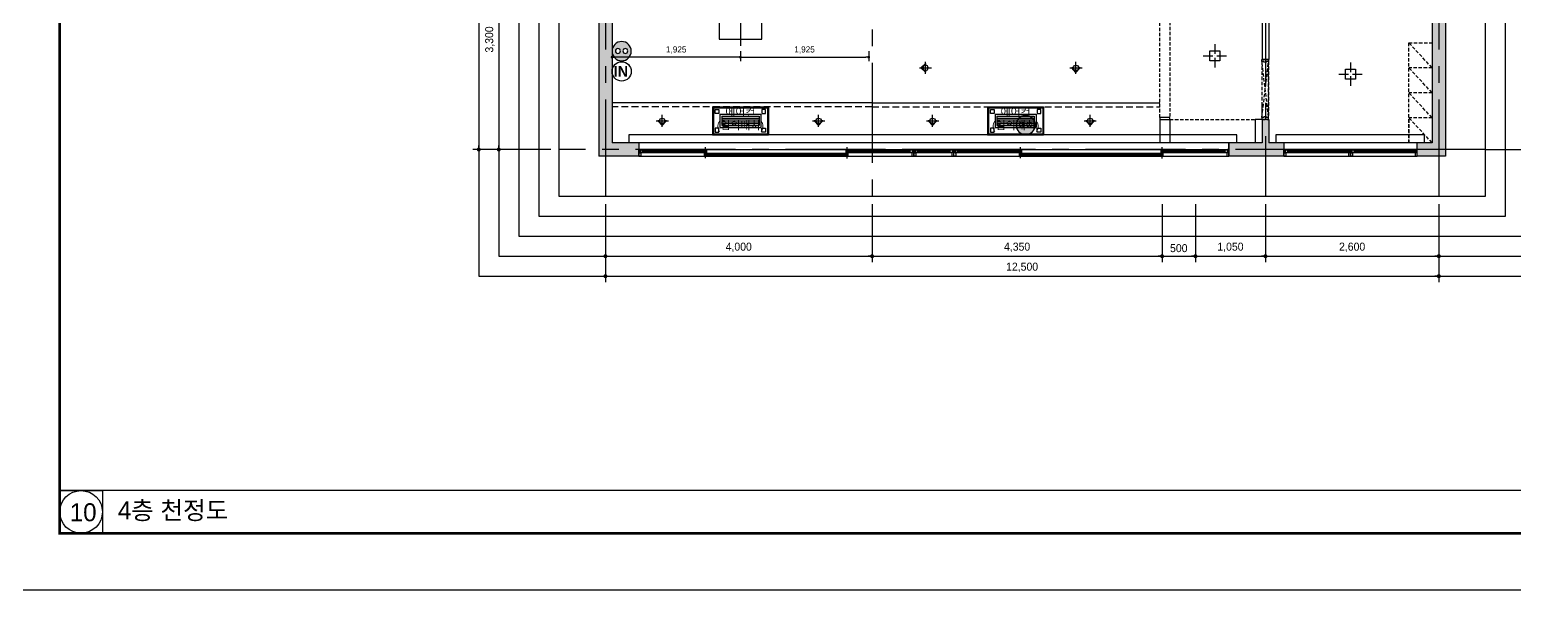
# Model space of a CAD drawing. Header units: millimetres. Extents: x -224448 to 1592092, y -164641 to 319001.
# Drawn here: x 215490 to 237757, y 146190 to 154597 of the extents above; entities that cross this region are included whole.
import ezdxf

# ---------------------------------------------------------------- set-up
doc = ezdxf.new("R2010")
doc.units = ezdxf.units.MM
for name, pattern in [('CENTER2', [1.125, 0.75, -0.125, 0.125, -0.125]), ('HIDDEN', [9.525, 6.35, -3.175]), ('HIDDENX2', [19.05, 12.7, -6.35])]:
    doc.linetypes.add(name, pattern=pattern)
doc.layers.get('Defpoints').update_dxf_attribs({"color": 35})
for name, color, linetype in [('9', 9, 'Continuous'), ('ARREA', 1, 'Continuous'), ('DIM', 3, 'Continuous'), ('I-LIGHT', 1, 'Continuous'), ('I_CON', 2, 'Continuous'), ('I_DOOR', 4, 'Continuous'), ('I_FORMAT', 7, 'Continuous'), ('I_FUR', 6, 'Continuous'), ('I_HAT', 8, 'Continuous'), ('I_TXT', 7, 'Continuous'), ('I_WALL', 3, 'Continuous'), ('I_WIN', 5, 'Continuous')]:
    doc.layers.add(name, color=color, linetype=linetype)
doc.layers.add('I_DIM', color=1, linetype='Continuous', lineweight=13)
doc.styles.add('GHS', font='Dotum.ttf')
doc.styles.add('HY울릉도', font='')
doc.styles.add('IABU-글꼴스타일', font='')
doc.styles.add('sim', font='')
doc.styles.get("Standard").update_dxf_attribs({"font": 'arial.ttf'})
doc.styles.add('맑은고딕', font='malgun.ttf')
doc.styles.get('HY울릉도').set_extended_font_data('HY울릉도L')
doc.styles.get('IABU-글꼴스타일').set_extended_font_data('HY울릉도L')
doc.styles.get('sim').set_extended_font_data('Pretendard Variable Light')
doc.dimstyles.new('HOON DIM', dxfattribs={"dimscale": 52, "dimtxt": 1.8, "dimasz": 0.8, "dimexe": 1.2, "dimexo": 1.5, "dimgap": 1, "dimtad": 1, "dimdec": 0, "dimzin": 0, "dimdsep": 46, "dimlunit": 6, "dimtxsty": 'GHS', "dimblk": 'DOT', "dimcen": 3, "dimclrd": 6, "dimclre": 6, "dimclrt": 3, "dimadec": 0, "dimazin": 0, "dimtm": 1e-09, "dimtfac": 1, "dimtdec": 0, "dimtix": 1, "dimtmove": 2, "dimatfit": 3, "dimldrblk": 'DOT', "dimfxl": 1, "dimtolj": 1, "dimtzin": 0, "dimarcsym": 0})
doc.dimstyles.new('IABC-100 (SUB)', dxfattribs={"dimscale": 60, "dimtxt": 2, "dimasz": 1, "dimexe": 1.5, "dimexo": 2, "dimgap": 1, "dimtad": 1, "dimdec": 0, "dimdsep": 46, "dimlunit": 6, "dimtxsty": 'IABU-글꼴스타일', "dimblk": '1234_Dot', "dimcen": 1, "dimclrd": 4, "dimclre": 4, "dimclrt": 7, "dimadec": 0, "dimazin": 0, "dimtfac": 1, "dimtdec": 0, "dimtix": 1, "dimtmove": 2, "dimatfit": 3, "dimldrblk": '1234_Dot', "dimfxl": 2, "dimtolj": 1, "dimtzin": 0, "dimarcsym": 0})
doc.dimstyles.new('ISO-25', dxfattribs={"dimtxt": 2.5, "dimasz": 2.5, "dimexe": 1.25, "dimexo": 0.625, "dimtad": 1, "dimtxsty": 'Standard', "dimcen": 2.5, "dimadec": 0, "dimazin": 0, "dimtfac": 1, "dimtmove": 0, "dimatfit": 3, "dimfxl": 1, "dimarcsym": 0})

# ---------------------------------------------------------------- blocks, each defined once
blk = doc.blocks.new('win11')
at = {"layer": 'I_WIN', "linetype": 'Continuous'}
for p, q in [((-132830, -160207), (-132860, -160207)), ((-132860, -160207), (-132860, -160298)), ((-132860, -160298), (-132860, -160307)), ((-132860, -160307), (-128735, -160306)), ((-132860, -160307), (-132843, -160307)), ((-132843, -160307), (-132843, -160258)), ((-132843, -160258), (-132830, -160258)), ((-132840, -160262), (-131860, -160262)), ((-132840, -160302), (-132840, -160262)), ((-132840, -160262), (-132802, -160262)), ((-132840, -160302), (-131860, -160302)), ((-132802, -160302), (-132840, -160302)), ((-132830, -160207), (-128765, -160207)), ((-132830, -160255), (-132830, -160207)), ((-132830, -160258), (-132830, -160255)), ((-132802, -160276), (-132807, -160278)), ((-132807, -160278), (-132807, -160285)), ((-132807, -160285), (-132802, -160286)), ((-132805, -160279), (-132805, -160283)), ((-132802, -160262), (-132802, -160276)), ((-132802, -160276), (-132799, -160277)), ((-132802, -160279), (-131860, -160279)), ((-131860, -160283), (-132802, -160283)), ((-132802, -160287), (-132799, -160286)), ((-132802, -160286), (-132802, -160302)), ((-132799, -160277), (-132798, -160278)), ((-132799, -160286), (-132798, -160285)), ((-132798, -160278), (-132798, -160279)), ((-132798, -160285), (-132798, -160283)), ((-131881, -160278), (-131882, -160279)), ((-131881, -160285), (-131882, -160283)), ((-131878, -160276), (-131881, -160277)), ((-131881, -160277), (-131881, -160278)), ((-131881, -160286), (-131881, -160285)), ((-131878, -160287), (-131881, -160286)), ((-131878, -160211), (-129735, -160211)), ((-131878, -160251), (-131878, -160211)), ((-131878, -160211), (-131843, -160211)), ((-131878, -160229), (-129735, -160229)), ((-129735, -160233), (-131878, -160233)), ((-131878, -160251), (-129735, -160251)), ((-131843, -160251), (-131878, -160251)), ((-131843, -160262), (-131878, -160262)), ((-131878, -160262), (-131878, -160276)), ((-131878, -160276), (-131872, -160278)), ((-131872, -160285), (-131878, -160286)), ((-131878, -160286), (-131878, -160302)), ((-131878, -160302), (-131843, -160302)), ((-131872, -160278), (-131872, -160285)), ((-131872, -160279), (-131872, -160283)), ((-131860, -160176), (-131860, -160341)), ((-131843, -160226), (-131848, -160228)), ((-131848, -160228), (-131848, -160234)), ((-131848, -160233), (-131848, -160229)), ((-131848, -160234), (-131843, -160236)), ((-131843, -160211), (-131843, -160226)), ((-131843, -160225), (-131840, -160227)), ((-131843, -160237), (-131840, -160235)), ((-131843, -160236), (-131843, -160251)), ((-131843, -160302), (-131843, -160262)), ((-131840, -160227), (-131840, -160228)), ((-131840, -160228), (-131839, -160229)), ((-131840, -160234), (-131839, -160233)), ((-131840, -160235), (-131840, -160234)), ((-129756, -160228), (-129757, -160229)), ((-129756, -160235), (-129757, -160233)), ((-129753, -160225), (-129756, -160227)), ((-129756, -160227), (-129756, -160228)), ((-129756, -160236), (-129756, -160235)), ((-129753, -160237), (-129756, -160236)), ((-129753, -160226), (-129753, -160211)), ((-129753, -160211), (-129718, -160211)), ((-129747, -160228), (-129753, -160226)), ((-129753, -160236), (-129747, -160234)), ((-129753, -160251), (-129753, -160236)), ((-129718, -160251), (-129753, -160251)), ((-129753, -160302), (-129753, -160262)), ((-129753, -160262), (-129718, -160262)), ((-129718, -160302), (-129753, -160302)), ((-129753, -160302), (-128735, -160302)), ((-129747, -160234), (-129747, -160228)), ((-129747, -160229), (-129747, -160233)), ((-129735, -160173), (-129735, -160341)), ((-129735, -160262), (-128735, -160262)), ((-129718, -160276), (-129723, -160278)), ((-129723, -160278), (-129723, -160285)), ((-129723, -160279), (-128788, -160279)), ((-128788, -160283), (-129723, -160283)), ((-129723, -160285), (-129718, -160286)), ((-129718, -160211), (-129718, -160251)), ((-129718, -160262), (-129718, -160276)), ((-129718, -160276), (-129715, -160277)), ((-129718, -160287), (-129715, -160286)), ((-129718, -160286), (-129718, -160302)), ((-129715, -160277), (-129715, -160278)), ((-129715, -160278), (-129714, -160279)), ((-129715, -160285), (-129714, -160283)), ((-129715, -160286), (-129715, -160285)), ((-128797, -160278), (-128798, -160279)), ((-128797, -160285), (-128798, -160283)), ((-128794, -160276), (-128797, -160277)), ((-128797, -160277), (-128797, -160278)), ((-128797, -160286), (-128797, -160285)), ((-128794, -160287), (-128797, -160286)), ((-128756, -160262), (-128794, -160262)), ((-128794, -160262), (-128794, -160276)), ((-128794, -160276), (-128788, -160278)), ((-128788, -160285), (-128794, -160286)), ((-128794, -160286), (-128794, -160302)), ((-128794, -160302), (-128756, -160302)), ((-128788, -160278), (-128788, -160285)), ((-128765, -160257), (-128765, -160207)), ((-128765, -160207), (-128735, -160207)), ((-128753, -160257), (-128765, -160257)), ((-128756, -160302), (-128756, -160262)), ((-128753, -160306), (-128753, -160257)), ((-128735, -160306), (-128753, -160306))]:
    blk.add_line(p, q, dxfattribs=at)
blk = doc.blocks.new('win101')
at = {"layer": 'I_WIN', "linetype": 'Continuous'}
for p, q in [((-123185, -156809), (-123185, -156800)), ((-123185, -156800), (-123168, -156800)), ((-123185, -156810), (-123185, -156801)), ((-123185, -156900), (-123185, -156809)), ((-123185, -156900), (-123185, -156810)), ((-123155, -156900), (-123185, -156900)), ((-123168, -156800), (-123168, -156849)), ((-123168, -156849), (-123155, -156849)), ((-123127, -156805), (-123165, -156805)), ((-123165, -156805), (-123165, -156845)), ((-123165, -156805), (-122185, -156805)), ((-123127, -156805), (-123165, -156805)), ((-123165, -156805), (-123165, -156845)), ((-123165, -156845), (-123127, -156845)), ((-123165, -156845), (-122185, -156845)), ((-123165, -156845), (-123127, -156845)), ((-123155, -156849), (-123155, -156852)), ((-123155, -156852), (-123155, -156900)), ((-123132, -156822), (-123127, -156821)), ((-123132, -156822), (-123127, -156821)), ((-123132, -156829), (-123132, -156822)), ((-123132, -156829), (-123132, -156822)), ((-123127, -156831), (-123132, -156829)), ((-123127, -156831), (-123132, -156829)), ((-123130, -156828), (-123130, -156824)), ((-123130, -156828), (-123130, -156824)), ((-123127, -156821), (-123127, -156805)), ((-123127, -156821), (-123127, -156805)), ((-123127, -156820), (-123124, -156821)), ((-123127, -156820), (-123124, -156821)), ((-122185, -156824), (-123127, -156824)), ((-123127, -156828), (-122185, -156828)), ((-123127, -156831), (-123124, -156830)), ((-123127, -156831), (-123124, -156830)), ((-123127, -156845), (-123127, -156831)), ((-123127, -156845), (-123127, -156831)), ((-123124, -156821), (-123123, -156822)), ((-123124, -156821), (-123123, -156822)), ((-123124, -156830), (-123123, -156829)), ((-123124, -156830), (-123123, -156829)), ((-123123, -156822), (-123123, -156824)), ((-123123, -156822), (-123123, -156824)), ((-123123, -156829), (-123123, -156828)), ((-123123, -156829), (-123123, -156828)), ((-122247, -156822), (-122248, -156824)), ((-122247, -156829), (-122248, -156828)), ((-122244, -156820), (-122247, -156821)), ((-122247, -156821), (-122247, -156822)), ((-122247, -156830), (-122247, -156829)), ((-122244, -156831), (-122247, -156830)), ((-122244, -156821), (-122244, -156805)), ((-122244, -156805), (-122206, -156805)), ((-122238, -156822), (-122244, -156821)), ((-122244, -156831), (-122238, -156829)), ((-122244, -156845), (-122244, -156831)), ((-122206, -156845), (-122244, -156845)), ((-122238, -156829), (-122238, -156822)), ((-122203, -156850), (-122215, -156850)), ((-122215, -156850), (-122215, -156900)), ((-122215, -156900), (-122185, -156900)), ((-122206, -156805), (-122206, -156845)), ((-122185, -156801), (-122203, -156801)), ((-122203, -156801), (-122203, -156850)), ((-122185, -156810), (-122185, -156801)), ((-122185, -156900), (-122185, -156810))]:
    blk.add_line(p, q, dxfattribs=at)
blk.add_lwpolyline([(-123185, -156900), (-122185, -156900), (-122185, -156801), (-123185, -156801)], close=True, dxfattribs=at)
blk = doc.blocks.new('win10')
at = {"layer": 'I_WIN', "linetype": 'Continuous'}
for p, q in [((-128735, -160207), (-128735, -160297)), ((-128705, -160207), (-128735, -160207)), ((-128735, -160207), (-128735, -160298)), ((-128735, -160297), (-128735, -160306)), ((-128735, -160298), (-128735, -160307)), ((-128735, -160307), (-128718, -160307)), ((-128718, -160307), (-128718, -160258)), ((-128718, -160258), (-128705, -160258)), ((-128715, -160302), (-128715, -160262)), ((-128715, -160262), (-128677, -160262)), ((-128715, -160262), (-128156, -160262)), ((-128715, -160302), (-128715, -160262)), ((-128715, -160262), (-128677, -160262)), ((-128677, -160302), (-128715, -160302)), ((-128715, -160302), (-128156, -160302)), ((-128677, -160302), (-128715, -160302)), ((-128705, -160255), (-128705, -160207)), ((-128705, -160258), (-128705, -160255)), ((-128677, -160276), (-128682, -160278)), ((-128677, -160276), (-128682, -160278)), ((-128682, -160278), (-128682, -160285)), ((-128682, -160278), (-128682, -160285)), ((-128682, -160285), (-128677, -160286)), ((-128682, -160285), (-128677, -160286)), ((-128680, -160279), (-128680, -160283)), ((-128680, -160279), (-128680, -160283)), ((-128677, -160262), (-128677, -160276)), ((-128677, -160262), (-128677, -160276)), ((-128677, -160276), (-128674, -160277)), ((-128677, -160276), (-128674, -160277)), ((-128677, -160279), (-128188, -160279)), ((-128188, -160283), (-128677, -160283)), ((-128677, -160287), (-128674, -160286)), ((-128677, -160286), (-128677, -160302)), ((-128677, -160287), (-128674, -160286)), ((-128677, -160286), (-128677, -160302)), ((-128674, -160277), (-128673, -160278)), ((-128674, -160277), (-128673, -160278)), ((-128674, -160286), (-128673, -160285)), ((-128674, -160286), (-128673, -160285)), ((-128673, -160278), (-128673, -160279)), ((-128673, -160278), (-128673, -160279)), ((-128673, -160285), (-128673, -160283)), ((-128673, -160285), (-128673, -160283)), ((-128197, -160278), (-128198, -160279)), ((-128197, -160285), (-128198, -160283)), ((-128194, -160276), (-128197, -160277)), ((-128197, -160277), (-128197, -160278)), ((-128197, -160286), (-128197, -160285)), ((-128194, -160287), (-128197, -160286)), ((-128156, -160262), (-128194, -160262)), ((-128194, -160262), (-128194, -160276)), ((-128194, -160276), (-128188, -160278)), ((-128188, -160285), (-128194, -160286)), ((-128194, -160286), (-128194, -160302)), ((-128194, -160302), (-128156, -160302)), ((-128188, -160278), (-128188, -160285)), ((-128165, -160257), (-128165, -160207)), ((-128165, -160207), (-128135, -160207)), ((-128153, -160257), (-128165, -160257)), ((-128156, -160302), (-128156, -160262)), ((-128153, -160306), (-128153, -160257)), ((-128135, -160306), (-128153, -160306)), ((-128135, -160207), (-128135, -160297)), ((-128135, -160297), (-128135, -160306))]:
    blk.add_line(p, q, dxfattribs=at)
blk.add_lwpolyline([(-128735, -160207), (-128135, -160207), (-128135, -160306), (-128735, -160306)], close=True, dxfattribs=at)
blk = doc.blocks.new('1234_Dot')
at = {"color": 0, "linetype": 'ByBlock', "lineweight": -2}
blk.add_line((-0.5, 0), (-1, 0), dxfattribs=at)
at = {"color": 0, "linetype": 'ByBlock', "const_width": 0.5}
blk.add_lwpolyline([(-0.25, 0, 1), (0.25, 0, 1)], format="xyb", close=True, dxfattribs=at)
blk = doc.blocks.new('*D453')
at = {"layer": 'Defpoints', "color": 0, "ltscale": 50, "transparency": 16777216}
for p in [(223425, 156100), (222525, 152800), (223425, 152800)]:
    blk.add_point(p, dxfattribs=at)
at = {"layer": 'DIM', "color": 4, "lineweight": -2, "ltscale": 50, "transparency": 16777216}
for p, q in [((223305, 156100), (222435, 156100)), ((222525, 156040), (222525, 152860)), ((223305, 152800), (222435, 152800))]:
    blk.add_line(p, q, dxfattribs=at)
at = {"layer": 'DIM', "color": 4, "lineweight": -2, "ltscale": 50, "transparency": 16777216, "xscale": 60, "yscale": 60, "zscale": 60}
for p, rotation in [((222525, 156100), 90), ((222525, 152800), 270)]:
    blk.add_blockref('1234_Dot', p, dxfattribs=dict(at, rotation=rotation))
at = {"layer": 'DIM', "color": 7, "ltscale": 50, "transparency": 16777216, "insert": (222393, 154450), "char_height": 120, "attachment_point": 5, "rotation": 90, "style": 'IABU-글꼴스타일'}
blk.add_mtext('\\A1;3,300', dxfattribs=at)
blk = doc.blocks.new('*D443')
at = {"layer": 'Defpoints', "color": 0, "ltscale": 50, "transparency": 16777216}
for p in [(223425, 163300), (222225, 152800), (223425, 152800)]:
    blk.add_point(p, dxfattribs=at)
at = {"layer": 'DIM', "color": 4, "lineweight": -2, "ltscale": 50, "transparency": 16777216}
for p, q in [((223305, 163300), (222135, 163300)), ((222225, 163240), (222225, 152860)), ((223305, 152800), (222135, 152800))]:
    blk.add_line(p, q, dxfattribs=at)
at = {"layer": 'DIM', "color": 4, "lineweight": -2, "ltscale": 50, "transparency": 16777216, "xscale": 60, "yscale": 60, "zscale": 60}
for p, rotation in [((222225, 163300), 90), ((222225, 152800), 270)]:
    blk.add_blockref('1234_Dot', p, dxfattribs=dict(at, rotation=rotation))
at = {"layer": 'DIM', "color": 7, "ltscale": 50, "transparency": 16777216, "insert": (222093, 158050), "char_height": 120, "attachment_point": 5, "rotation": 90, "style": 'IABU-글꼴스타일'}
blk.add_mtext('\\A1;10,500', dxfattribs=at)
blk = doc.blocks.new('*D458')
at = {"layer": 'Defpoints', "color": 0, "lineweight": -2, "transparency": 16777216}
for p, q in [((237326, 159500), (238226, 159500)), ((238225, 152803), (238225, 159498)), ((237326, 152800), (238226, 152800))]:
    blk.add_line(p, q, dxfattribs=at)
at = {"layer": 'Defpoints', "color": 0, "transparency": 16777216}
for p in [(237325, 159500), (238225, 159500), (237325, 152800)]:
    blk.add_point(p, dxfattribs=at)
for points in [[(238224, 159498), (238225, 159498), (238225, 159500)], [(238224, 152803), (238225, 152803), (238225, 152800)]]:
    blk.add_solid(points, dxfattribs=at)
at = {"layer": 'Defpoints', "color": 0, "transparency": 16777216, "insert": (238223, 156150), "char_height": 2.5, "attachment_point": 5, "rotation": 90}
blk.add_mtext('6700', dxfattribs=at)
blk = doc.blocks.new('*D445')
at = {"layer": 'Defpoints', "color": 0, "ltscale": 50, "transparency": 16777216}
for p in [(237325, 162300), (237325, 152800), (238525, 152800)]:
    blk.add_point(p, dxfattribs=at)
at = {"layer": 'DIM', "color": 4, "lineweight": -2, "ltscale": 50, "transparency": 16777216}
for p, q in [((237445, 162300), (238615, 162300)), ((238525, 162240), (238525, 152860)), ((237445, 152800), (238615, 152800))]:
    blk.add_line(p, q, dxfattribs=at)
at = {"layer": 'DIM', "color": 4, "lineweight": -2, "ltscale": 50, "transparency": 16777216, "xscale": 60, "yscale": 60, "zscale": 60}
for p, rotation in [((238525, 162300), 90), ((238525, 152800), 270)]:
    blk.add_blockref('1234_Dot', p, dxfattribs=dict(at, rotation=rotation))
at = {"layer": 'DIM', "color": 7, "ltscale": 50, "transparency": 16777216, "insert": (238393, 157550), "char_height": 120, "attachment_point": 5, "rotation": 90, "style": 'IABU-글꼴스타일'}
blk.add_mtext('\\A1;9,500', dxfattribs=at)
blk = doc.blocks.new('*D446')
at = {"layer": 'Defpoints', "color": 0, "ltscale": 50, "transparency": 16777216}
for p in [(237325, 159500), (237325, 152800), (238225, 152800)]:
    blk.add_point(p, dxfattribs=at)
at = {"layer": 'DIM', "color": 4, "lineweight": -2, "ltscale": 50, "transparency": 16777216}
for p, q in [((237445, 159500), (238315, 159500)), ((238225, 159440), (238225, 152860)), ((237445, 152800), (238315, 152800))]:
    blk.add_line(p, q, dxfattribs=at)
at = {"layer": 'DIM', "color": 4, "lineweight": -2, "ltscale": 50, "transparency": 16777216, "xscale": 60, "yscale": 60, "zscale": 60}
for p, rotation in [((238225, 159500), 90), ((238225, 152800), 270)]:
    blk.add_blockref('1234_Dot', p, dxfattribs=dict(at, rotation=rotation))
at = {"layer": 'DIM', "color": 7, "ltscale": 50, "transparency": 16777216, "insert": (238093, 156150), "char_height": 120, "attachment_point": 5, "rotation": 90, "style": 'IABU-글꼴스타일'}
blk.add_mtext('\\A1;6,700', dxfattribs=at)
blk = doc.blocks.new('*D461')
at = {"layer": 'Defpoints', "color": 0, "ltscale": 50, "transparency": 16777216}
for p in [(224125, 152100), (228125, 152100), (228125, 151200)]:
    blk.add_point(p, dxfattribs=at)
at = {"layer": 'DIM', "color": 4, "lineweight": -2, "ltscale": 50, "transparency": 16777216}
for p, q in [((224125, 151980), (224125, 151110)), ((228125, 151980), (228125, 151110)), ((224185, 151200), (228065, 151200))]:
    blk.add_line(p, q, dxfattribs=at)
at = {"layer": 'DIM', "color": 4, "lineweight": -2, "ltscale": 50, "transparency": 16777216, "xscale": 60, "yscale": 60, "zscale": 60, "rotation": 180}
blk.add_blockref('1234_Dot', (224125, 151200), dxfattribs=at)
at = {"layer": 'DIM', "color": 4, "lineweight": -2, "ltscale": 50, "transparency": 16777216, "xscale": 60, "yscale": 60, "zscale": 60}
blk.add_blockref('1234_Dot', (228125, 151200), dxfattribs=at)
at = {"layer": 'DIM', "color": 7, "ltscale": 50, "transparency": 16777216, "insert": (226125, 151332), "char_height": 120, "attachment_point": 5, "style": 'IABU-글꼴스타일'}
blk.add_mtext('\\A1;4,000', dxfattribs=at)
blk = doc.blocks.new('*D447')
at = {"layer": 'Defpoints', "color": 0, "ltscale": 50, "transparency": 16777216}
for p in [(228125, 152100), (232475, 152100), (232475, 151200)]:
    blk.add_point(p, dxfattribs=at)
at = {"layer": 'DIM', "color": 4, "lineweight": -2, "ltscale": 50, "transparency": 16777216}
for p, q in [((228125, 151980), (228125, 151110)), ((232475, 151980), (232475, 151110)), ((228185, 151200), (232415, 151200))]:
    blk.add_line(p, q, dxfattribs=at)
at = {"layer": 'DIM', "color": 4, "lineweight": -2, "ltscale": 50, "transparency": 16777216, "xscale": 60, "yscale": 60, "zscale": 60, "rotation": 180}
blk.add_blockref('1234_Dot', (228125, 151200), dxfattribs=at)
at = {"layer": 'DIM', "color": 4, "lineweight": -2, "ltscale": 50, "transparency": 16777216, "xscale": 60, "yscale": 60, "zscale": 60}
blk.add_blockref('1234_Dot', (232475, 151200), dxfattribs=at)
at = {"layer": 'DIM', "color": 7, "ltscale": 50, "transparency": 16777216, "insert": (230300, 151332), "char_height": 120, "attachment_point": 5, "style": 'IABU-글꼴스타일'}
blk.add_mtext('\\A1;4,350', dxfattribs=at)
blk = doc.blocks.new('*D462')
at = {"layer": 'Defpoints', "color": 0, "ltscale": 50, "transparency": 16777216}
for p in [(232975, 152100), (234025, 152100), (234025, 151200)]:
    blk.add_point(p, dxfattribs=at)
at = {"layer": 'DIM', "color": 4, "lineweight": -2, "ltscale": 50, "transparency": 16777216}
for p, q in [((232975, 151980), (232975, 151110)), ((234025, 151980), (234025, 151110)), ((233035, 151200), (233965, 151200))]:
    blk.add_line(p, q, dxfattribs=at)
at = {"layer": 'DIM', "color": 4, "lineweight": -2, "ltscale": 50, "transparency": 16777216, "xscale": 60, "yscale": 60, "zscale": 60, "rotation": 180}
blk.add_blockref('1234_Dot', (232975, 151200), dxfattribs=at)
at = {"layer": 'DIM', "color": 4, "lineweight": -2, "ltscale": 50, "transparency": 16777216, "xscale": 60, "yscale": 60, "zscale": 60}
blk.add_blockref('1234_Dot', (234025, 151200), dxfattribs=at)
at = {"layer": 'DIM', "color": 7, "ltscale": 50, "transparency": 16777216, "insert": (233500, 151332), "char_height": 120, "attachment_point": 5, "style": 'IABU-글꼴스타일'}
blk.add_mtext('\\A1;1,050', dxfattribs=at)
blk = doc.blocks.new('*D463')
at = {"layer": 'Defpoints', "color": 0, "ltscale": 50, "transparency": 16777216}
for p in [(234025, 152100), (236625, 152100), (236625, 151200)]:
    blk.add_point(p, dxfattribs=at)
at = {"layer": 'DIM', "color": 4, "lineweight": -2, "ltscale": 50, "transparency": 16777216}
for p, q in [((234025, 151980), (234025, 151110)), ((236625, 151980), (236625, 151110)), ((234085, 151200), (236565, 151200))]:
    blk.add_line(p, q, dxfattribs=at)
at = {"layer": 'DIM', "color": 4, "lineweight": -2, "ltscale": 50, "transparency": 16777216, "xscale": 60, "yscale": 60, "zscale": 60, "rotation": 180}
blk.add_blockref('1234_Dot', (234025, 151200), dxfattribs=at)
at = {"layer": 'DIM', "color": 4, "lineweight": -2, "ltscale": 50, "transparency": 16777216, "xscale": 60, "yscale": 60, "zscale": 60}
blk.add_blockref('1234_Dot', (236625, 151200), dxfattribs=at)
at = {"layer": 'DIM', "color": 7, "ltscale": 50, "transparency": 16777216, "insert": (235325, 151332), "char_height": 120, "attachment_point": 5, "style": 'IABU-글꼴스타일'}
blk.add_mtext('\\A1;2,600', dxfattribs=at)
blk = doc.blocks.new('*D448')
at = {"layer": 'Defpoints', "color": 0, "ltscale": 50, "transparency": 16777216}
for p in [(224125, 152100), (236625, 152100), (236625, 150900)]:
    blk.add_point(p, dxfattribs=at)
at = {"layer": 'DIM', "color": 4, "lineweight": -2, "ltscale": 50, "transparency": 16777216}
for p, q in [((224125, 151980), (224125, 150810)), ((236625, 151980), (236625, 150810)), ((224185, 150900), (236565, 150900))]:
    blk.add_line(p, q, dxfattribs=at)
at = {"layer": 'DIM', "color": 4, "lineweight": -2, "ltscale": 50, "transparency": 16777216, "xscale": 60, "yscale": 60, "zscale": 60, "rotation": 180}
blk.add_blockref('1234_Dot', (224125, 150900), dxfattribs=at)
at = {"layer": 'DIM', "color": 4, "lineweight": -2, "ltscale": 50, "transparency": 16777216, "xscale": 60, "yscale": 60, "zscale": 60}
blk.add_blockref('1234_Dot', (236625, 150900), dxfattribs=at)
at = {"layer": 'DIM', "color": 7, "ltscale": 50, "transparency": 16777216, "insert": (230375, 151032), "char_height": 120, "attachment_point": 5, "style": 'IABU-글꼴스타일'}
blk.add_mtext('\\A1;12,500', dxfattribs=at)
blk = doc.blocks.new('j 10')
at = {"layer": 'I_FUR', "color": 8, "linetype": 'HIDDEN', "ltscale": 8}
for p, q in [((300474, 48442), (300574, 48442)), ((300474, 48412), (300474, 48442)), ((300474, 48442), (300474, 48442)), ((300474, 48412), (300474, 47572)), ((300504, 48412), (300474, 48412)), ((300474, 47572), (300574, 48412)), ((300574, 47582), (300474, 48412)), ((300504, 48402), (300504, 48412)), ((300544, 48402), (300504, 48402)), ((300574, 48412), (300544, 48412)), ((300544, 48412), (300544, 48402)), ((300574, 48442), (300574, 48412)), ((300574, 47572), (300574, 48412)), ((300574, 48412), (300574, 47582)), ((300504, 47572), (300474, 47572)), ((300474, 47572), (300474, 47542)), ((300474, 47542), (300574, 47542)), ((300474, 47542), (300474, 47542)), ((300544, 47582), (300504, 47582)), ((300504, 47582), (300504, 47572)), ((300544, 47572), (300544, 47582)), ((300574, 47572), (300544, 47572)), ((300574, 47542), (300574, 47572))]:
    blk.add_line(p, q, dxfattribs=at)
blk = doc.blocks.new('J20')
at = {"layer": 'I-LIGHT', "color": 144}
for p, q in [((33370, 27039), (33370, 26619)), ((33370, 27039), (34210, 27039)), ((33384, 27025), (33384, 26633)), ((33384, 27025), (34196, 27025)), ((34196, 27025), (34196, 26633)), ((34210, 27039), (34210, 26619)), ((33482, 26927), (33482, 26731)), ((33482, 26927), (34098, 26927)), ((33482, 26731), (34098, 26731)), ((33510, 26899), (33510, 26759)), ((33510, 26899), (34070, 26899)), ((33510, 26899), (34070, 26899)), ((33510, 26871), (34070, 26871)), ((33510, 26843), (34070, 26843)), ((33510, 26815), (34070, 26815)), ((33510, 26787), (34070, 26787)), ((33510, 26759), (34070, 26759)), ((33510, 26759), (34070, 26759)), ((33510, 26759), (34070, 26759)), ((33510, 26759), (34070, 26759)), ((33510, 26731), (34070, 26731)), ((34070, 26899), (34070, 26759)), ((34098, 26927), (34098, 26731)), ((33370, 26619), (34210, 26619)), ((33384, 26633), (34196, 26633))]:
    blk.add_line(p, q, dxfattribs=at)
for points in [[(33468, 26941), (33412, 26941), (33412, 26997), (33468, 26997)], [(34112, 26941), (34168, 26941), (34168, 26997), (34112, 26997)], [(33468, 26717), (33412, 26717), (33412, 26661), (33468, 26661)], [(34112, 26717), (34168, 26717), (34168, 26661), (34112, 26661)]]:
    blk.add_lwpolyline(points, close=True, dxfattribs=at)
blk = doc.blocks.new('J5')
at = {"color": 150, "ltscale": 50}
blk.add_circle((302452, 41414), 72, dxfattribs=at)
at = {"color": 150, "ltscale": 50, "insert": (302500, 41414), "char_height": 80, "attachment_point": 6, "style": '맑은고딕'}
blk.add_mtext('{\\fPretendard Variable SemiBold|b0|i0|c129|p2;IN}', dxfattribs=at)
blk = doc.blocks.new('콘센트')
at = {"ltscale": 50}
h = blk.add_hatch(color=150, dxfattribs=at)
h.dxf.hatch_style = 1
edge = h.paths.add_edge_path()
edge.add_arc((-34286, -6087), 100, 0, 360)
edge = h.paths.add_edge_path(flags=16)
edge.add_arc((-34248, -6089), 26, 0, 360)
edge = h.paths.add_edge_path(flags=16)
edge.add_arc((-34325, -6089), 26, 0, 360)
at = {"color": 150, "ltscale": 50}
for centre, radius in [((-34286, -6087), 100), ((-34325, -6089), 26), ((-34248, -6089), 26)]:
    blk.add_circle(centre, radius, dxfattribs=at)
blk = doc.blocks.new('j51')
at = {"layer": 'I-LIGHT'}
for p, q in [((93551, 140906), (93551, 140546)), ((93131, 140486), (93491, 140486)), ((93551, 140486), (93550, 140486)), ((93551, 140487), (93551, 140485)), ((93551, 140486), (93552, 140486)), ((93551, 140426), (93551, 140066)), ((93611, 140486), (93971, 140486))]:
    blk.add_line(p, q, dxfattribs=at)
at = {"layer": 'I-LIGHT', "linetype": 'Continuous'}
blk.add_lwpolyline([(93871, 140806), (93231, 140806), (93231, 140166), (93871, 140166)], close=True, dxfattribs=at)
blk = doc.blocks.new('_Dot')
at = {"color": 0, "linetype": 'ByBlock', "lineweight": -2}
blk.add_line((-0.5, 0), (-1, 0), dxfattribs=at)
at = {"color": 0, "linetype": 'ByBlock', "const_width": 0.5}
blk.add_lwpolyline([(-0.25, 0, 1), (0.25, 0, 1)], format="xyb", close=True, dxfattribs=at)
blk = doc.blocks.new('*D669')
at = {"color": 6, "lineweight": -2, "transparency": 16777216}
for p, q in [((226150, 154277), (226150, 154123)), ((226191, 154185), (228033, 154185)), ((228075, 154277), (228075, 154123))]:
    blk.add_line(p, q, dxfattribs=at)
at = {"layer": 'Defpoints', "color": 0, "transparency": 16777216}
for p in [(226150, 154355), (228075, 154355), (228075, 154185)]:
    blk.add_point(p, dxfattribs=at)
at = {"color": 6, "lineweight": -2, "transparency": 16777216, "xscale": 41.6, "yscale": 41.6, "zscale": 41.6, "rotation": 180}
blk.add_blockref('_Dot', (226150, 154185), dxfattribs=at)
at = {"color": 6, "lineweight": -2, "transparency": 16777216, "xscale": 41.6, "yscale": 41.6, "zscale": 41.6}
blk.add_blockref('_Dot', (228075, 154185), dxfattribs=at)
at = {"color": 3, "transparency": 16777216, "insert": (227112, 154293), "char_height": 93.6, "attachment_point": 5, "style": 'GHS'}
blk.add_mtext('\\A1;1,925', dxfattribs=at)
blk = doc.blocks.new('*D670')
at = {"color": 6, "lineweight": -2, "transparency": 16777216}
for p, q in [((224225, 154277), (224225, 154123)), ((226108, 154185), (224266, 154185)), ((226150, 154277), (226150, 154123))]:
    blk.add_line(p, q, dxfattribs=at)
at = {"layer": 'Defpoints', "color": 0, "transparency": 16777216}
for p in [(224225, 154355), (226150, 154355), (224225, 154185)]:
    blk.add_point(p, dxfattribs=at)
at = {"color": 6, "lineweight": -2, "transparency": 16777216, "xscale": 41.6, "yscale": 41.6, "zscale": 41.6, "rotation": 180}
blk.add_blockref('_Dot', (224225, 154185), dxfattribs=at)
at = {"color": 6, "lineweight": -2, "transparency": 16777216, "xscale": 41.6, "yscale": 41.6, "zscale": 41.6}
blk.add_blockref('_Dot', (226150, 154185), dxfattribs=at)
at = {"color": 3, "transparency": 16777216, "insert": (225187, 154293), "char_height": 93.6, "attachment_point": 5, "style": 'GHS'}
blk.add_mtext('\\A1;1,925', dxfattribs=at)
blk = doc.blocks.new('*D798')
at = {"layer": 'Defpoints', "color": 0, "ltscale": 50, "transparency": 16777216}
for p in [(232475, 152100), (232975, 152100), (232975, 151200)]:
    blk.add_point(p, dxfattribs=at)
at = {"layer": 'DIM', "color": 4, "lineweight": -2, "ltscale": 50, "transparency": 16777216}
for p, q in [((232475, 151980), (232475, 151110)), ((232975, 151980), (232975, 151110)), ((232535, 151200), (232915, 151200))]:
    blk.add_line(p, q, dxfattribs=at)
at = {"layer": 'DIM', "color": 4, "lineweight": -2, "ltscale": 50, "transparency": 16777216, "xscale": 60, "yscale": 60, "zscale": 60, "rotation": 180}
blk.add_blockref('1234_Dot', (232475, 151200), dxfattribs=at)
at = {"layer": 'DIM', "color": 4, "lineweight": -2, "ltscale": 50, "transparency": 16777216, "xscale": 60, "yscale": 60, "zscale": 60}
blk.add_blockref('1234_Dot', (232975, 151200), dxfattribs=at)
at = {"layer": 'DIM', "color": 7, "ltscale": 50, "transparency": 16777216, "insert": (232725, 151320), "char_height": 120, "attachment_point": 5, "style": 'IABU-글꼴스타일'}
blk.add_mtext('\\A1;500', dxfattribs=at)
blk = doc.blocks.new('SP01')
at = {"layer": 'I-LIGHT'}
blk.add_hatch(color=1, dxfattribs=at).paths.add_polyline_path([(2182616, -1632810), (2182551, -1632878), (2182576, -1632878, -1), (2182656, -1632878), (2182680, -1632878)])
at = {"layer": 'I-LIGHT', "color": 1}
for p, q in [((2182616, -1632810), (2182551, -1632878)), ((2182616, -1632787), (2182616, -1632970)), ((2182616, -1632810), (2182680, -1632878)), ((2182707, -1632878), (2182524, -1632878)), ((2182551, -1632878), (2182576, -1632878)), ((2182656, -1632878), (2182680, -1632878))]:
    blk.add_line(p, q, dxfattribs=at)
at = {"layer": 'I-LIGHT', "color": 4}
blk.add_circle((2182616, -1632878), 40, dxfattribs=at)
blk = doc.blocks.new('j855')
at = {"layer": 'I-LIGHT'}
for p, q in [((96735, 140572), (96735, 140427)), ((96560, 140397), (96705, 140397)), ((96735, 140398), (96735, 140396)), ((96735, 140367), (96735, 140222)), ((96765, 140397), (96910, 140397))]:
    blk.add_line(p, q, dxfattribs=at)
at = {"layer": 'I-LIGHT', "ltscale": 50}
blk.add_lwpolyline([(96660, 140472), (96810, 140472), (96810, 140322), (96660, 140322)], close=True, dxfattribs=at)
at = {"layer": 'I-LIGHT'}
blk.add_lwpolyline([(96736, 140397), (96735, 140397), (96734, 140397)], dxfattribs=at)

msp = doc.modelspace()

# ---------------------------------------------------------------- hatches: boundary and pattern name
at = {"layer": 'I_HAT', "true_color": 0x000000}
h = msp.add_hatch(color=18, dxfattribs=at)
h.dxf.hatch_style = 1
h.paths.add_polyline_path([(224624.894, 164100.492), (224124.894, 164100.492), (224124.894, 164000.492), (224624.894, 164000.492)])
h.paths.add_polyline_path([(224124.894, 164100.492), (224024.894, 164100.492), (224024.894, 164000.492), (224124.894, 164000.492)])
h.paths.add_polyline_path([(224124.894, 164200.492), (224024.894, 164200.492), (224024.894, 164100.492), (224124.894, 164100.492)])
h.paths.add_polyline_path([(224624.894, 164200.492), (224124.894, 164200.492), (224124.894, 164100.492), (224624.894, 164100.492), (224624.894, 164109.5)])
h.paths.add_polyline_path([(224224.894, 164000.492), (224124.894, 164000.492), (224124.894, 163658.858), (224224.894, 163658.858)])
h.paths.add_polyline_path([(224124.894, 164000.492), (224024.894, 164000.492), (224024.894, 163300.492), (224124.894, 163300.492)])
h.paths.add_polyline_path([(224224.894, 163658.858), (224124.894, 163658.858), (224124.894, 163300.492), (224224.894, 163300.492)])
h.paths.add_polyline_path([(224224.894, 163300.492), (224124.894, 163300.492), (224124.894, 162300.492), (224224.894, 162300.492)])
h.paths.add_polyline_path([(224124.894, 163300.492), (224024.894, 163300.492), (224024.894, 162300.492), (224124.894, 162300.492)])
h.paths.add_polyline_path([(224124.894, 162300.492), (224024.894, 162300.492), (224024.894, 161010.492), (224115.894, 161010.492), (224124.894, 161010.492)])
h.paths.add_polyline_path([(224224.894, 162250.492), (224224.894, 162300.492), (224124.894, 162300.492), (224124.894, 161010.492), (224124.974, 161010.492), (224224.894, 161010.492)])
h.paths.add_polyline_path([(224124.894, 158650.492), (224115.815, 158650.492), (224024.894, 158650.492), (224024.894, 158100.492), (224124.894, 158100.492)])
h.paths.add_polyline_path([(224224.894, 158650.492), (224124.894, 158650.492), (224124.894, 158100.492), (224224.894, 158100.492)])
h.paths.add_polyline_path([(224224.894, 158050.492), (224224.894, 158100.492), (224124.894, 158100.492), (224124.894, 157700.492), (224224.894, 157700.492)])
h.paths.add_polyline_path([(224124.894, 158100.492), (224024.894, 158100.492), (224024.894, 157700.492), (224033.842, 157700.492), (224124.894, 157700.492)])
h.paths.add_polyline_path([(224224.894, 156500.492), (224124.894, 156500.492), (224124.894, 156100.492), (224224.894, 156100.492)])
h.paths.add_polyline_path([(224124.894, 156500.492), (224024.894, 156500.492), (224024.894, 156100.492), (224124.894, 156100.492)])
h.paths.add_polyline_path([(224224.894, 156050.492), (224224.894, 156100.492), (224124.894, 156100.492), (224124.894, 152800.492), (224624.894, 152800.492), (224624.894, 152900.492), (224274.894, 152900.492), (224224.894, 152900.492)])
h.paths.add_polyline_path([(224124.894, 156100.492), (224024.894, 156100.492), (224024.894, 152800.492), (224124.894, 152800.492)])
h.paths.add_polyline_path([(224124.894, 152800.492), (224024.894, 152800.492), (224024.894, 152700.492), (224124.894, 152700.492)])
h.paths.add_polyline_path([(224624.894, 152791.492), (224624.894, 152800.492), (224124.894, 152800.492), (224124.894, 152700.492), (224624.894, 152700.492)])
h.paths.add_polyline_path([(234024.894, 152800.492), (233474.894, 152800.492), (233474.894, 152700.492), (234024.894, 152700.492)])
h.paths.add_polyline_path([(234024.894, 153250.492), (233974.894, 153250.492), (233974.894, 152900.492), (233474.894, 152900.492), (233474.894, 152800.492), (234024.894, 152800.492)])
h.paths.add_polyline_path([(234299.894, 152791.412), (234299.894, 152800.492), (234024.894, 152800.492), (234024.894, 152700.492), (234299.894, 152700.492)])
h.paths.add_polyline_path([(234299.894, 152900.492), (234074.894, 152900.492), (234074.894, 153250.492), (234024.894, 153250.492), (234024.894, 152800.492), (234299.894, 152800.492)])
h.paths.add_polyline_path([(236624.894, 152800.492), (236299.894, 152800.492), (236299.894, 152791.412), (236299.894, 152700.492), (236624.894, 152700.492)])
h.paths.add_polyline_path([(236724.894, 152800.492), (236624.894, 152800.492), (236624.894, 152700.492), (236724.894, 152700.492)])
h.paths.add_polyline_path([(236724.894, 160350.492), (236624.894, 160350.492), (236624.894, 159500.492), (236724.894, 159500.492)])
h.paths.add_polyline_path([(236624.894, 160350.492), (236524.894, 160350.492), (236524.894, 159550.492), (236524.894, 159500.492), (236624.894, 159500.492)])
h.paths.add_polyline_path([(236724.894, 159500.492), (236624.894, 159500.492), (236624.894, 152800.492), (236724.894, 152800.492)])
h.paths.add_polyline_path([(236624.894, 159500.492), (236524.894, 159500.492), (236524.894, 152900.492), (236299.894, 152900.492), (236299.894, 152800.492), (236624.894, 152800.492)])
h.paths.add_polyline_path([(236724.894, 162300.492), (236624.894, 162300.492), (236624.894, 161550.492), (236633.921, 161550.492), (236724.894, 161550.492)])
h.paths.add_polyline_path([(236624.894, 162300.492), (236524.894, 162300.492), (236524.894, 161550.492), (236624.894, 161550.492)])
h.paths.add_polyline_path([(236724.894, 163300.492), (236624.894, 163300.492), (236624.894, 162300.492), (236724.894, 162300.492)])
h.paths.add_polyline_path([(236624.894, 163300.492), (236524.894, 163300.492), (236524.894, 162350.492), (236524.894, 162300.492), (236624.894, 162300.492)])
h.paths.add_polyline_path([(236724.894, 164200.492), (236624.894, 164200.492), (236624.894, 164100.492), (236724.894, 164100.492)])
h.paths.add_polyline_path([(236624.894, 164200.492), (236124.894, 164200.492), (236124.894, 164100.492), (236624.894, 164100.492)])
h.paths.add_polyline_path([(236624.894, 164100.492), (236124.894, 164100.492), (236124.894, 164000.492), (236524.894, 164000.492), (236524.894, 163300.492), (236624.894, 163300.492)])
h.paths.add_polyline_path([(236724.894, 164000.492), (236724.894, 164100.492), (236624.894, 164100.492), (236624.894, 163300.492), (236724.894, 163300.492)])
h.paths.add_polyline_path([(236579.229, 153156.089), (236579.229, 154124.405), (236094.555, 154124.405), (236094.555, 153156.089)], flags=9)

# ---------------------------------------------------------------- linework, layer by layer
at = {"color": 9}
for q in [(224224.894, 153500.492), (232440.996, 153501.202)]:
    msp.add_line((228124.894, 153500.492), q, dxfattribs=at)
at = {"layer": '9', "color": 8, "linetype": 'HIDDENX2', "ltscale": 8}
for q in [(224224.894, 153440.492), (232440.968, 153441.202)]:
    msp.add_line((228124.894, 153440.492), q, dxfattribs=at)
at = {"layer": 'ARREA', "color": 1, "linetype": 'CENTER2', "ltscale": 2000}
for p, q in [((224124.894, 164800.492), (224124.894, 152100.492)), ((236624.894, 164800.492), (236624.894, 152100.492)), ((234024.894, 159750.492), (234024.894, 152100.492)), ((228124.894, 156350.492), (228124.894, 152100.492)), ((237324.894, 152800.492), (223424.894, 152800.492))]:
    msp.add_line(p, q, dxfattribs=at)
at = {"layer": 'Defpoints'}
for points in [[(215060, 169950.153), (248660, 169950.153), (248660, 146190.153), (215060, 146190.153)], [(238524.894, 166000.492), (222224.894, 166000.492), (222224.894, 150900.492), (238524.894, 150900.492)], [(238224.894, 165700.492), (222524.894, 165700.492), (222524.894, 151200.492), (238224.894, 151200.492)], [(237924.894, 165400.492), (222824.894, 165400.492), (222824.894, 151500.492), (237924.894, 151500.492)], [(237624.894, 165100.492), (223124.894, 165100.492), (223124.894, 151800.492), (237624.894, 151800.492)], [(237324.894, 164800.492), (223424.894, 164800.492), (223424.894, 152100.492), (237324.894, 152100.492)]]:
    msp.add_lwpolyline(points, close=True, dxfattribs=at)
at = {"layer": 'I-LIGHT', "color": 6, "ltscale": 50}
msp.add_line((233971.701, 153500.492), (233971.701, 153250.492), dxfattribs=at)
for points in [[(228124.894, 153020.492), (224474.894, 153020.492), (224474.894, 152900.492), (224474.894, 152900.492)], [(233594.894, 152900.492), (233594.894, 152900.492), (233594.894, 153020.492), (228124.894, 153020.492)], [(236412.394, 152900.492), (236412.394, 153020.492), (234179.894, 153020.492), (234179.894, 152900.492)]]:
    msp.add_lwpolyline(points, dxfattribs=at)
at = {"layer": 'I_CON', "color": 2}
for p, q in [((236724.894, 160350.492), (236724.894, 152700.492)), ((236524.894, 159550.492), (236524.894, 152900.492)), ((224024.894, 156500.492), (224024.894, 152700.492)), ((224224.894, 156050.492), (224224.894, 152900.492)), ((234074.894, 154150.492), (233974.894, 154150.492)), ((234074.894, 153250.492), (233974.894, 153250.492)), ((233974.894, 153250.492), (233974.894, 152900.492)), ((234074.894, 153250.492), (234074.894, 152900.492)), ((224624.894, 152900.492), (224224.894, 152900.492)), ((224624.894, 152900.492), (224624.894, 152700.492)), ((233974.894, 152900.492), (233474.894, 152900.492)), ((233474.894, 152900.492), (233474.894, 152700.492)), ((234299.894, 152900.492), (234074.894, 152900.492)), ((236524.894, 152900.492), (236299.894, 152900.492)), ((224624.894, 152700.492), (224024.894, 152700.492)), ((234299.894, 152700.492), (233474.894, 152700.492)), ((236724.894, 152700.492), (236299.894, 152700.492))]:
    msp.add_line(p, q, dxfattribs=at)
for points in [[(234299.894, 152900.492), (234299.894, 152700.492)], [(236299.894, 152700.492), (236299.894, 152900.492)]]:
    msp.add_lwpolyline(points, dxfattribs=at)
at = {"layer": 'I_DOOR'}
msp.add_lwpolyline([(232441.701, 153250.492), (232591.701, 153250.492), (232591.701, 153280.492), (232511.701, 153280.492), (232511.701, 153280.492), (232471.701, 153280.492), (232471.701, 153280.492), (232441.701, 153279.948), (232441.701, 153250.492)], close=True, dxfattribs=at)
at = {"layer": 'I_FORMAT'}
msp.add_line((244647.975, 147685.353), (215940, 147685.353), dxfattribs=at)
at = {"layer": 'I_FORMAT', "const_width": 40.174}
msp.add_lwpolyline([(244647.975, 147045.353), (215940, 147045.353), (215940, 169094.953), (244647.975, 169094.953)], dxfattribs=at)
at = {"layer": 'I_FORMAT'}
msp.add_lwpolyline([(215940, 147685.353), (216580, 147685.353), (216580, 147045.353), (215940, 147045.353)], close=True, dxfattribs=at)
msp.add_circle((216260, 147365.353), 320, dxfattribs=at)
at = {"layer": 'I_FUR', "color": 8, "linetype": 'HIDDEN', "ltscale": 8}
for p, q in [((232440.894, 153280.492), (232441.701, 155021.693)), ((232591.701, 155020.492), (232591.701, 153280.492)), ((236524.894, 154025.492), (236174.894, 154400.492)), ((236524.894, 154025.492), (236174.894, 154025.492)), ((236524.894, 153650.492), (236174.894, 154025.492)), ((236524.894, 153650.492), (236174.894, 153650.492)), ((236524.894, 153275.492), (236174.894, 153650.492)), ((232591.701, 153250.492), (233871.701, 153250.492)), ((236524.894, 153275.492), (236174.894, 153275.492)), ((236524.894, 152900.492), (236174.894, 153275.492)), ((236174.894, 153250.492), (236174.894, 152900.492)), ((236174.894, 153250.492), (236174.894, 152900.492)), ((236524.894, 152900.492), (236299.894, 152900.492)), ((236524.894, 152900.492), (236299.894, 152900.492))]:
    msp.add_line(p, q, dxfattribs=at)
msp.add_lwpolyline([(236524.894, 154400.492), (236524.894, 152900.492), (236174.894, 152900.492), (236174.894, 154400.492)], close=True, dxfattribs=at)
at = {"layer": 'I_WALL'}
for p, q in [((233974.894, 159450.492), (233974.894, 154150.492)), ((234074.894, 159450.492), (234074.894, 154150.492)), ((232441.701, 153250.492), (232441.701, 152900.492)), ((232591.701, 153250.492), (232591.701, 152900.492)), ((233871.701, 153250.492), (233871.701, 152900.492)), ((233971.701, 153250.492), (233871.701, 153250.492))]:
    msp.add_line(p, q, dxfattribs=at)
at = {"layer": 'I_WIN'}
for points in [[(224624.894, 152700.492), (233474.894, 152700.492), (233474.894, 152900.492), (224624.894, 152900.492)], [(234299.894, 152700.492), (236299.894, 152700.492), (236299.894, 152900.492), (234299.894, 152900.492)]]:
    msp.add_lwpolyline(points, close=True, dxfattribs=at)

# ---------------------------------------------------------------- block references
for name, p in [('j51', (132598.832, 14289.066)), ('j855', (136529.582, 13808.624)), ('j855', (138564.556, 13534.171))]:
    msp.add_blockref(name, p)
at = {"xscale": -1.44, "yscale": 1.44, "zscale": 1.44, "rotation": 180}
for p in [(273741.062, 145509.329), (279799.702, 144402.09)]:
    msp.add_blockref('콘센트', p, dxfattribs=at)
at = {"layer": 'I-LIGHT', "color": 1, "xscale": -1, "rotation": 90}
msp.add_blockref('SP01', (-1403952.273, 2336641.052), dxfattribs=at)
at = {"layer": 'I-LIGHT', "color": 1, "rotation": 180}
for p in [(2413799.214, -1478852.91), (2407592.955, -1479647.91), (2409937.955, -1479647.91), (2411647.784, -1479647.91), (2414012.067, -1479647.91)]:
    msp.add_blockref('SP01', p, dxfattribs=at)
at = {"layer": 'I_DIM', "xscale": -1, "rotation": 180}
for name, p in [('win11', (357485.211, -7506.064)), ('win10', (357485.211, -7506.064)), ('win11', (362210.211, -7506.064))]:
    msp.add_blockref(name, p, dxfattribs=at)
at = {"layer": 'I_DIM'}
for p in [(357485.211, 309600.915), (358485.211, 309600.915)]:
    msp.add_blockref('win101', p, dxfattribs=at)
at = {"layer": 'I_HAT', "xscale": 2, "yscale": 2, "zscale": 2}
msp.add_blockref('J5', (-380535.103, 71143.185), dxfattribs=at)
at = {"layer": 'I_HAT'}
for name, p in [('j 10', (-66502.728, 105708.858)), ('J20', (192359.895, 126401.399)), ('J20', (196487.993, 126401.399))]:
    msp.add_blockref(name, p, dxfattribs=at)

# ---------------------------------------------------------------- texts
at = {"layer": 'I_FORMAT', "char_height": 270, "width": 5910.6775, "attachment_point": 5, "style": 'sim'}
for s, insert in [('\\pxql;10', (219047.012, 147358.466)), ('\\pxql;4층 천정도', (219767.099, 147374.466))]:
    msp.add_mtext(s, dxfattribs=dict(at, insert=insert))
at = {"layer": 'I_TXT', "char_height": 120, "width": 840, "attachment_point": 5, "style": 'HY울릉도'}
for insert in [(226149.894, 153244.492), (230277.992, 153244.492)]:
    msp.add_mtext('{\\fPretendard Variable Light|b0|i0|c129|p2;에어컨\\P(임의배치)}', dxfattribs=dict(at, insert=insert))

# ---------------------------------------------------------------- dimensions: what is measured, and where the dimension line sits
for base, p2, picture, middle in [((224224.894, 154185.008), (224224.894, 154355.492), '*D670', (225187.394, 154292.889)), ((228074.894, 154185.008), (228074.894, 154355.492), '*D669', (227112.394, 154292.889))]:
    dim = msp.add_linear_dim(base=base, p1=(226149.894, 154355.492), p2=p2, dimstyle='HOON DIM', override={"dimfxl": 1.35})
    dim.commit()
    dim.dimension.update_dxf_attribs({"geometry": picture, "text_midpoint": middle})
at = {"layer": 'Defpoints'}
dim = msp.add_linear_dim(base=(238224.894, 159500.492), p1=(237324.894, 152800.492), p2=(237324.894, 159500.492), angle=90, dimstyle='ISO-25', dxfattribs=at)
dim.commit()
dim.dimension.update_dxf_attribs({"geometry": '*D458', "text_midpoint": (238222.993, 156150.492)})
at = {"layer": 'DIM', "ltscale": 50}
for base, p1, p2, picture, middle in [((222224.894, 152800.492), (223424.894, 163300.492), (223424.894, 152800.492), '*D443', (222093.466, 158050.492)), ((238524.894, 152800.492), (237324.894, 162300.492), (237324.894, 152800.492), '*D445', (238393.466, 157550.492)), ((238224.894, 152800.492), (237324.894, 159500.492), (237324.894, 152800.492), '*D446', (238093.466, 156150.492)), ((222524.894, 152800.492), (223424.894, 156100.492), (223424.894, 152800.492), '*D453', (222393.466, 154450.492))]:
    dim = msp.add_linear_dim(base=base, p1=p1, p2=p2, angle=90, dimstyle='IABC-100 (SUB)', dxfattribs=at)
    dim.commit()
    dim.dimension.update_dxf_attribs({"geometry": picture, "text_midpoint": middle})
for base, p1, p2, picture, middle in [((228124.894, 151200.492), (224124.894, 152100.492), (228124.894, 152100.492), '*D461', (226124.894, 151331.92)), ((236624.894, 150900.492), (224124.894, 152100.492), (236624.894, 152100.492), '*D448', (230374.894, 151031.92)), ((232474.894, 151200.492), (228124.894, 152100.492), (232474.894, 152100.492), '*D447', (230299.894, 151331.92)), ((232974.894, 151200.492), (232474.894, 152100.492), (232974.894, 152100.492), '*D798', (232724.894, 151320.492)), ((234024.894, 151200.492), (232974.894, 152100.492), (234024.894, 152100.492), '*D462', (233499.894, 151331.92)), ((236624.894, 151200.492), (234024.894, 152100.492), (236624.894, 152100.492), '*D463', (235324.894, 151331.92))]:
    dim = msp.add_linear_dim(base=base, p1=p1, p2=p2, dimstyle='IABC-100 (SUB)', dxfattribs=at)
    dim.commit()
    dim.dimension.update_dxf_attribs({"geometry": picture, "text_midpoint": middle})

doc.saveas('drawing.dxf')
